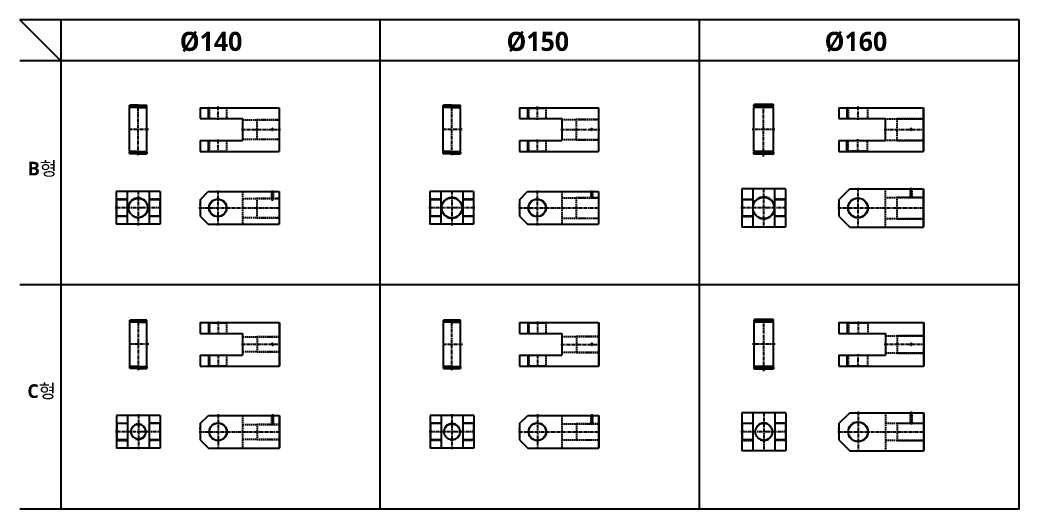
# Model space of a CAD drawing. Extents: x -819 to 7239, y 74 to 4743.
# Drawn here: x 3582 to 7239, y 745 to 2537 of the extents above; entities that cross this region are included whole.
import ezdxf

# ---------------------------------------------------------------- set-up
doc = ezdxf.new("R2010")
doc.units = 0
doc.header["$LTSCALE"] = 10
doc.header["$MEASUREMENT"] = 0
doc.linetypes.add('CENTER', pattern=[2, 1.25, -0.25, 0.25, -0.25])
doc.linetypes.add('HIDDENX2', pattern=[0.75, 0.5, -0.25])
doc.layers.get('0').update_dxf_attribs({"linetype": 'CONTINUOUS'})
doc.layers.get('DEFPOINTS').update_dxf_attribs({"linetype": 'CONTINUOUS'})
for name, color, linetype in [('HID', 2, 'HIDDENX2'), ('ML', 7, 'CONTINUOUS'), ('외형선', 3, 'CONTINUOUS'), ('테두리', 7, 'CONTINUOUS')]:
    doc.layers.add(name, color=color, linetype=linetype)
doc.styles.add('문자', font='romans.shx')

msp = doc.modelspace()

# ---------------------------------------------------------------- linework, layer by layer
for p, q in [((7239.4, 2537.1), (3582.4, 2537.1)), ((3732.4, 2387.1), (3582.4, 2537.1)), ((3732.4, 2537.1), (3732.4, 745.1)), ((4901.4, 745.1), (4901.4, 2537.1)), ((6070.4, 745.1), (6070.4, 2537.1)), ((7239.4, 745.1), (7239.4, 2537.1)), ((7239.4, 2387.1), (3582.4, 2387.1)), ((7239.4, 1566.1), (3582.4, 1566.1)), ((7239.4, 745.1), (3582.4, 745.1))]:
    msp.add_line(p, q)
at = {"layer": 'DEFPOINTS', "color": 0, "linetype": 'ByBlock'}
for p in [(4241.7, 1854.7), (5410.7, 1854.7), (6579.7, 1854.7), (4241.7, 1818.4), (5410.7, 1818.4), (6579.7, 1818.4), (6579.7, 1818.4), (4242.4, 1428.6), (4532.4, 1428.6), (4242.4, 1388.6), (4242.4, 1388.6), (4450.4, 1376.7), (4242.4, 1308.6), (4242.4, 1268.6), (4242.4, 1034.5), (5411.4, 1034.5), (6580.4, 1034.5), (4242.4, 998.1), (5411.4, 998.1), (6580.4, 998.1), (6580.4, 998.1)]:
    msp.add_point(p, dxfattribs=at)
at = {"layer": 'HID'}
for p, q in [((4275.2, 2214.7), (4274.2, 2215.7)), ((4275.2, 2214.7), (4275.2, 2175.7)), ((4275.2, 2214.7), (4338.2, 2214.7)), ((4338.2, 2214.7), (4339.2, 2215.7)), ((4338.2, 2214.7), (4338.2, 2175.7)), ((5444.2, 2214.4), (5443.2, 2215.4)), ((5444.2, 2214.4), (5444.2, 2175.4)), ((5444.2, 2214.4), (5507.2, 2214.4)), ((5507.2, 2214.4), (5508.2, 2215.4)), ((5507.2, 2214.4), (5507.2, 2175.4)), ((6614.2, 2214.7), (6613.2, 2215.7)), ((6614.2, 2214.7), (6614.2, 2175.7)), ((6614.2, 2214.7), (6685.2, 2214.7)), ((6685.2, 2214.7), (6686.2, 2215.7)), ((6685.2, 2214.7), (6685.2, 2175.7)), ((4396.7, 2170.8), (4531.7, 2170.8)), ((4449.7, 2171.8), (4449.7, 2099.8)), ((4449.7, 2171.8), (4531.7, 2171.8)), ((5565.7, 2172.6), (5700.7, 2172.6)), ((5618.7, 2173.6), (5618.7, 2097.6)), ((5618.7, 2173.6), (5700.7, 2173.6)), ((6749.7, 2174.4), (6889.7, 2174.4)), ((6792.7, 2175.7), (6792.7, 2095.7)), ((6792.7, 2175.7), (6889.7, 2175.7)), ((4275.2, 2095.7), (4275.2, 2056.7)), ((4338.2, 2095.7), (4338.2, 2056.7)), ((4396.7, 2100.8), (4531.7, 2100.8)), ((4449.7, 2099.8), (4531.7, 2099.8)), ((5444.2, 2095.4), (5444.2, 2056.4)), ((5507.2, 2095.4), (5507.2, 2056.4)), ((5565.7, 2098.6), (5700.7, 2098.6)), ((5618.7, 2097.6), (5700.7, 2097.6)), ((6614.2, 2057), (6614.2, 2096.3)), ((6685.2, 2057), (6685.2, 2096.3)), ((6749.7, 2096.9), (6889.7, 2096.9)), ((6792.7, 2095.7), (6889.7, 2095.7)), ((4275.2, 2056.7), (4274.2, 2055.7)), ((4275.2, 2056.7), (4338.2, 2056.7)), ((4338.2, 2056.7), (4339.2, 2055.7)), ((5444.2, 2056.4), (5443.2, 2055.4)), ((5444.2, 2056.4), (5507.2, 2056.4)), ((5507.2, 2056.4), (5508.2, 2055.4)), ((6614.2, 2057), (6613.2, 2056)), ((6614.2, 2057), (6685.2, 2057)), ((6685.2, 2057), (6686.2, 2056)), ((4396.7, 1908.4), (4396.7, 1788.4)), ((4502.7, 1908.4), (4502.7, 1883.4)), ((4503.4, 1908.4), (4503.4, 1883.4)), ((4508.1, 1908.4), (4508.1, 1883.4)), ((4508.7, 1908.4), (4508.7, 1883.4)), ((5565.7, 1908.4), (5565.7, 1788.4)), ((5671.7, 1908.4), (5671.7, 1885.4)), ((5672.4, 1908.4), (5672.4, 1885.4)), ((5677.1, 1908.4), (5677.1, 1885.4)), ((5677.7, 1908.4), (5677.7, 1885.4)), ((6749.7, 1918.4), (6749.7, 1778.4)), ((6840.7, 1918.4), (6840.7, 1887)), ((6841.4, 1918.4), (6841.4, 1887)), ((6846.1, 1918.4), (6846.1, 1887)), ((6846.7, 1918.4), (6846.7, 1887)), ((3936, 1879.9), (3935, 1880.9)), ((3936, 1879.9), (3936, 1816.9)), ((3975, 1879.9), (3936, 1879.9)), ((4094, 1879.9), (4055, 1879.9)), ((4094, 1879.9), (4095, 1880.9)), ((4094, 1879.9), (4094, 1816.9)), ((4396.7, 1883.4), (4531.7, 1883.4)), ((4449.7, 1884.4), (4449.7, 1812.4)), ((4449.7, 1884.4), (4531.7, 1884.4)), ((5084.1, 1879.9), (5083.1, 1880.9)), ((5123.1, 1879.9), (5083.1, 1879.9)), ((5084.1, 1879.9), (5084.1, 1816.9)), ((5243.1, 1879.9), (5203.1, 1879.9)), ((5242.1, 1879.9), (5243.1, 1880.9)), ((5242.1, 1879.9), (5242.1, 1816.9)), ((5565.7, 1885.4), (5700.7, 1885.4)), ((5618.7, 1886.4), (5618.7, 1810.4)), ((5618.7, 1886.4), (5700.7, 1886.4)), ((6225.6, 1880.4), (6224.6, 1881.4)), ((6225.6, 1880.4), (6264.6, 1880.4)), ((6225.6, 1880.4), (6225.6, 1816.4)), ((6383.6, 1880.4), (6344.6, 1880.4)), ((6383.6, 1880.4), (6384.6, 1881.4)), ((6383.6, 1880.4), (6383.6, 1816.4)), ((6749.7, 1887), (6889.7, 1887)), ((6792.7, 1888), (6792.7, 1808.5)), ((6792.7, 1888), (6889.7, 1888)), ((3936, 1816.9), (3935, 1815.9)), ((3975, 1816.9), (3936, 1816.9)), ((4094, 1816.9), (4055, 1816.9)), ((4094, 1816.9), (4095, 1815.9)), ((4396.7, 1813.4), (4531.7, 1813.4)), ((4449.7, 1812.4), (4531.7, 1812.4)), ((5084.1, 1816.9), (5083.1, 1815.9)), ((5123.1, 1816.9), (5083.1, 1816.9)), ((5243.1, 1816.9), (5203.1, 1816.9)), ((5242.1, 1816.9), (5243.1, 1815.9)), ((5565.7, 1811.4), (5700.7, 1811.4)), ((5618.7, 1810.4), (5700.7, 1810.4)), ((6224.6, 1816.4), (6264.6, 1816.4)), ((6225.6, 1816.4), (6224.6, 1815.4)), ((6384.6, 1816.4), (6344.6, 1816.4)), ((6383.6, 1816.4), (6384.6, 1815.4)), ((6749.7, 1809.5), (6889.7, 1809.5)), ((6792.7, 1808.5), (6889.7, 1808.5)), ((4275.9, 1427.6), (4274.9, 1428.6)), ((4275.9, 1427.6), (4275.9, 1388.6)), ((4275.9, 1427.6), (4338.9, 1427.6)), ((4338.9, 1427.6), (4339.9, 1428.6)), ((4338.9, 1427.6), (4338.9, 1388.6)), ((5444.9, 1427.3), (5443.9, 1428.3)), ((5444.9, 1427.3), (5444.9, 1388.3)), ((5444.9, 1427.3), (5507.9, 1427.3)), ((5507.9, 1427.3), (5508.9, 1428.3)), ((5507.9, 1427.3), (5507.9, 1388.3)), ((6614.9, 1427.6), (6613.9, 1428.6)), ((6614.9, 1427.6), (6614.9, 1388.6)), ((6614.9, 1427.6), (6685.9, 1427.6)), ((6685.9, 1427.6), (6686.9, 1428.6)), ((6685.9, 1427.6), (6685.9, 1388.6)), ((4397.4, 1375.7), (4532.4, 1375.7)), ((4450.4, 1376.7), (4532.4, 1376.7)), ((4450.4, 1376.7), (4450.4, 1320.7)), ((5566.4, 1377.5), (5701.4, 1377.5)), ((5619.4, 1378.5), (5619.4, 1318.5)), ((5619.4, 1378.5), (5701.4, 1378.5)), ((6750.4, 1379.7), (6890.4, 1379.7)), ((6793.4, 1380.7), (6793.4, 1316.7)), ((6793.4, 1380.7), (6890.4, 1380.7)), ((4397.4, 1321.7), (4532.4, 1321.7)), ((4450.4, 1320.7), (4532.4, 1320.7)), ((5566.4, 1319.5), (5701.4, 1319.5)), ((5619.4, 1318.5), (5701.4, 1318.5)), ((6750.4, 1317.7), (6890.4, 1317.7)), ((6793.4, 1316.7), (6890.4, 1316.7)), ((4275.9, 1308.6), (4275.9, 1269.6)), ((4338.9, 1308.6), (4338.9, 1269.6)), ((5444.9, 1308.3), (5444.9, 1269.3)), ((5507.9, 1308.3), (5507.9, 1269.3)), ((6614.9, 1269.9), (6614.9, 1308.9)), ((6685.9, 1269.9), (6685.9, 1308.9)), ((4275.9, 1269.6), (4274.9, 1268.6)), ((4275.9, 1269.6), (4338.9, 1269.6)), ((4338.9, 1269.6), (4339.9, 1268.6)), ((5444.9, 1269.3), (5443.9, 1268.3)), ((5444.9, 1269.3), (5507.9, 1269.3)), ((5507.9, 1269.3), (5508.9, 1268.3)), ((6614.9, 1269.9), (6613.9, 1268.9)), ((6614.9, 1269.9), (6685.9, 1269.9)), ((6685.9, 1269.9), (6686.9, 1268.9)), ((6750.4, 1098.1), (6750.4, 958.1)), ((6841.5, 1098.1), (6841.5, 1059.1)), ((6842.1, 1098.1), (6842.1, 1059.1)), ((6846.9, 1098.1), (6846.9, 1059.1)), ((6847.5, 1098.1), (6847.5, 1059.1)), ((3936.8, 1059.6), (3935.8, 1060.6)), ((4094.8, 1059.6), (4095.8, 1060.6)), ((4397.4, 1088.1), (4397.4, 968.1)), ((4503.5, 1088.1), (4503.5, 1055.1)), ((4504.1, 1088.1), (4504.1, 1055.1)), ((4508.9, 1088.1), (4508.9, 1055.1)), ((4509.5, 1088.1), (4509.5, 1055.1)), ((5084.8, 1059.6), (5083.8, 1060.6)), ((5242.8, 1059.6), (5243.8, 1060.6)), ((5566.4, 1088.1), (5566.4, 968.1)), ((5672.5, 1088.1), (5672.5, 1057.1)), ((5673.1, 1088.1), (5673.1, 1057.1)), ((5677.9, 1088.1), (5677.9, 1057.1)), ((5678.5, 1088.1), (5678.5, 1057.1)), ((6226.3, 1060.1), (6225.3, 1061.1)), ((6384.3, 1060.1), (6385.3, 1061.1)), ((3936.8, 1059.6), (3975.8, 1059.6)), ((3936.8, 1059.6), (3936.8, 996.6)), ((4094.8, 1059.6), (4055.8, 1059.6)), ((4094.8, 1059.6), (4094.8, 996.6)), ((4397.4, 1055.1), (4532.4, 1055.1)), ((4450.4, 1056.1), (4450.4, 1000.1)), ((4450.4, 1056.1), (4532.4, 1056.1)), ((5123.8, 1059.6), (5083.8, 1059.6)), ((5084.8, 1059.6), (5084.8, 996.6)), ((5243.8, 1059.6), (5203.8, 1059.6)), ((5242.8, 1059.6), (5242.8, 996.6)), ((5566.4, 1057.1), (5701.4, 1057.1)), ((5619.4, 1058.1), (5619.4, 998.1)), ((5619.4, 1058.1), (5701.4, 1058.1)), ((6226.3, 1060.1), (6265.3, 1060.1)), ((6226.3, 1060.1), (6226.3, 996.1)), ((6384.3, 1060.1), (6345.3, 1060.1)), ((6384.3, 1060.1), (6384.3, 996.1)), ((6750.4, 1059.1), (6890.4, 1059.1)), ((6793.4, 1060.1), (6793.4, 996.1)), ((6793.4, 1060.1), (6890.4, 1060.1)), ((3936.8, 996.6), (3935.8, 995.6)), ((3936.8, 996.6), (3975.8, 996.6)), ((4094.8, 996.6), (4055.8, 996.6)), ((4094.8, 996.6), (4095.8, 995.6)), ((4397.4, 1001.1), (4532.4, 1001.1)), ((4450.4, 1000.1), (4532.4, 1000.1)), ((5084.8, 996.6), (5083.8, 995.6)), ((5123.8, 996.6), (5083.8, 996.6)), ((5243.8, 996.6), (5203.8, 996.6)), ((5242.8, 996.6), (5243.8, 995.6)), ((5566.4, 999.1), (5701.4, 999.1)), ((5619.4, 998.1), (5701.4, 998.1)), ((6225.3, 996.1), (6265.3, 996.1)), ((6226.3, 996.1), (6225.3, 995.1)), ((6385.3, 996.1), (6345.3, 996.1)), ((6384.3, 996.1), (6385.3, 995.1)), ((6750.4, 997.1), (6890.4, 997.1)), ((6793.4, 996.1), (6890.4, 996.1))]:
    msp.add_line(p, q, dxfattribs=at)
at = {"layer": 'ML', "color": 1, "linetype": 'CENTER'}
for p, q in [((6304.6, 2037.3), (6304.6, 2231.4)), ((4015, 2041.5), (4015, 2227.1)), ((4306.7, 2219.7), (4306.7, 2171.4)), ((5163.1, 2041.3), (5163.1, 2226.8)), ((5475.7, 2219.4), (5475.7, 2171.2)), ((6649.7, 2219.7), (6649.7, 2171.4)), ((4053, 2135.8), (3978, 2135.8)), ((4392.7, 2135.8), (4535.7, 2135.8)), ((4505.7, 2139.5), (4505.7, 2131.7)), ((5201.1, 2135.6), (5126.1, 2135.6)), ((5561.7, 2135.6), (5704.7, 2135.6)), ((5674.7, 2139.3), (5674.7, 2131.5)), ((6345.8, 2135.8), (6262.8, 2135.8)), ((6745.7, 2135.8), (6893.7, 2135.8)), ((6843.7, 2139.5), (6843.7, 2131.7)), ((4306.7, 2098.9), (4306.7, 2051.7)), ((5475.7, 2098.6), (5475.7, 2051.4)), ((6649.7, 2052), (6649.7, 2100.3)), ((4015, 1912.4), (4015, 1784.4)), ((4306.7, 1912.4), (4306.7, 1784.4)), ((4505.7, 1912.4), (4505.7, 1871.4)), ((5163.1, 1912.4), (5163.1, 1784.4)), ((5475.7, 1912.4), (5475.7, 1784.4)), ((5674.7, 1912.4), (5674.7, 1881.4)), ((6304.6, 1918.4), (6304.6, 1778.4)), ((6649.7, 1922.4), (6649.7, 1774.4)), ((6843.7, 1922.4), (6843.7, 1883)), ((4027.5, 1848.4), (3931, 1848.4)), ((4099, 1848.4), (4027.5, 1848.4)), ((4237.7, 1848.4), (4535.7, 1848.4)), ((5175.6, 1848.4), (5079.1, 1848.4)), ((5247.1, 1848.4), (5175.6, 1848.4)), ((5406.7, 1848.4), (5704.7, 1848.4)), ((6317.1, 1848.4), (6220.6, 1848.4)), ((6388.6, 1848.4), (6317.1, 1848.4)), ((6575.7, 1848.4), (6893.7, 1848.4)), ((4015.8, 1254.4), (4015.8, 1439.9)), ((4307.4, 1432.6), (4307.4, 1384.6)), ((5163.8, 1254.2), (5163.8, 1439.7)), ((5476.4, 1432.3), (5476.4, 1384.3)), ((6305.3, 1250.2), (6305.3, 1444.3)), ((6650.4, 1432.6), (6650.4, 1384.6)), ((4053.8, 1348.7), (3978.8, 1348.7)), ((4393.4, 1348.7), (4536.4, 1348.7)), ((4506.5, 1352.4), (4506.5, 1344.6)), ((5201.8, 1348.5), (5126.8, 1348.5)), ((5562.4, 1348.5), (5705.4, 1348.5)), ((5675.5, 1352.2), (5675.5, 1344.4)), ((6346.6, 1348.7), (6263.5, 1348.7)), ((6746.4, 1348.7), (6894.4, 1348.7)), ((6844.5, 1352.4), (6844.5, 1344.6)), ((4307.4, 1311.5), (4307.4, 1264.6)), ((5476.4, 1311.2), (5476.4, 1264.3)), ((6650.4, 1264.9), (6650.4, 1313.1)), ((6305.3, 1098.1), (6305.3, 958.1)), ((6650.4, 1102.1), (6650.4, 954.1)), ((6844.5, 1102.1), (6844.5, 1055.1)), ((4015.8, 1092.1), (4015.8, 964.1)), ((4307.4, 1092.1), (4307.4, 964.1)), ((4506.5, 1092.1), (4506.5, 1051.1)), ((5163.8, 1092.1), (5163.8, 964.1)), ((5476.4, 1092.1), (5476.4, 964.1)), ((5675.5, 1092.1), (5675.5, 1053.1)), ((4028.3, 1028.1), (3931.8, 1028.1)), ((4099.8, 1028.1), (4028.3, 1028.1)), ((4238.4, 1028.1), (4536.4, 1028.1)), ((5176.3, 1028.1), (5079.8, 1028.1)), ((5247.8, 1028.1), (5176.3, 1028.1)), ((5407.4, 1028.1), (5705.4, 1028.1)), ((6317.8, 1028.1), (6221.3, 1028.1)), ((6389.3, 1028.1), (6317.8, 1028.1)), ((6576.4, 1028.1), (6894.4, 1028.1))]:
    msp.add_line(p, q, dxfattribs=at)
at = {"layer": 'ML'}
for p, q in [((4241.7, 2215.7), (4241.7, 2175.7)), ((4241.7, 2215.7), (4530.7, 2215.7)), ((4271.7, 2215.7), (4271.7, 2175.7)), ((4530.7, 2215.7), (4531.7, 2214.7)), ((4530.7, 2215.7), (4530.7, 2055.7)), ((4531.7, 2214.7), (4531.7, 2056.7)), ((5410.7, 2215.4), (5410.7, 2175.4)), ((5410.7, 2215.4), (5699.7, 2215.4)), ((5440.7, 2215.4), (5440.7, 2175.4)), ((5699.7, 2215.4), (5700.7, 2214.4)), ((5699.7, 2215.4), (5699.7, 2055.4)), ((5700.7, 2214.4), (5700.7, 2056.4)), ((6579.7, 2215.7), (6579.7, 2175.7)), ((6579.7, 2215.7), (6888.7, 2215.7)), ((6609.7, 2215.7), (6609.7, 2175.7)), ((6888.7, 2215.7), (6889.7, 2214.7)), ((6888.7, 2215.7), (6888.7, 2055.7)), ((6889.7, 2214.7), (6889.7, 2056.7)), ((4241.7, 2175.7), (4396.7, 2175.7)), ((4396.7, 2175.7), (4396.7, 2095.7)), ((5410.7, 2175.4), (5565.7, 2175.4)), ((5565.7, 2175.4), (5565.7, 2095.4)), ((6579.7, 2175.7), (6749.7, 2175.7)), ((6749.7, 2175.7), (6749.7, 2095.7)), ((4241.7, 2095.7), (4241.7, 2055.7)), ((4241.7, 2095.7), (4396.7, 2095.7)), ((4271.7, 2095.7), (4271.7, 2055.7)), ((5410.7, 2095.4), (5410.7, 2055.4)), ((5410.7, 2095.4), (5565.7, 2095.4)), ((5440.7, 2095.4), (5440.7, 2055.4)), ((6579.7, 2095.7), (6579.7, 2055.7)), ((6579.7, 2095.7), (6749.7, 2095.7)), ((6609.7, 2056), (6609.7, 2096.3)), ((4241.7, 2055.7), (4530.7, 2055.7)), ((4530.7, 2055.7), (4531.7, 2056.7)), ((5410.7, 2055.4), (5699.7, 2055.4)), ((5699.7, 2055.4), (5700.7, 2056.4)), ((6579.7, 2055.7), (6888.7, 2055.7)), ((6888.7, 2055.7), (6889.7, 2056.7)), ((4095, 1908.4), (3935, 1908.4)), ((3935, 1908.4), (3935, 1788.4)), ((3975, 1908.4), (3975, 1788.4)), ((4055, 1908.4), (4055, 1788.4)), ((4095, 1908.4), (4095, 1788.4)), ((4241.7, 1878.4), (4271.7, 1908.4)), ((4271.7, 1908.4), (4530.7, 1908.4)), ((4530.7, 1908.4), (4531.7, 1907.4)), ((4530.7, 1908.4), (4530.7, 1788.4)), ((4531.7, 1907.4), (4531.7, 1789.4)), ((5243.1, 1908.4), (5083.1, 1908.4)), ((5083.1, 1908.4), (5083.1, 1788.4)), ((5123.1, 1908.4), (5123.1, 1788.4)), ((5203.1, 1908.4), (5203.1, 1788.4)), ((5243.1, 1908.4), (5243.1, 1788.4)), ((5410.7, 1878.4), (5440.7, 1908.4)), ((5440.7, 1908.4), (5699.7, 1908.4)), ((5699.7, 1908.4), (5700.7, 1907.4)), ((5699.7, 1908.4), (5699.7, 1788.4)), ((5700.7, 1907.4), (5700.7, 1789.4)), ((6224.6, 1918.4), (6224.6, 1778.4)), ((6384.6, 1918.4), (6224.6, 1918.4)), ((6264.6, 1918.4), (6264.6, 1778.4)), ((6344.6, 1918.4), (6344.6, 1778.4)), ((6384.6, 1918.4), (6384.6, 1778.4)), ((6579.7, 1878.4), (6619.7, 1918.4)), ((6619.7, 1918.4), (6888.7, 1918.4)), ((6888.7, 1918.4), (6889.7, 1917.4)), ((6888.7, 1918.4), (6888.7, 1778.4)), ((6889.7, 1917.4), (6889.7, 1779.4)), ((3975, 1878.4), (3935, 1878.4)), ((4095, 1878.4), (4055, 1878.4)), ((4241.7, 1878.4), (4241.7, 1818.4)), ((4241.7, 1868.4), (4241.7, 1828.4)), ((5123.1, 1878.4), (5083.1, 1878.4)), ((5243.1, 1878.4), (5203.1, 1878.4)), ((5410.7, 1878.4), (5410.7, 1818.4)), ((5410.7, 1868.4), (5410.7, 1828.4)), ((6264.6, 1878.4), (6224.6, 1878.4)), ((6384.6, 1878.4), (6344.6, 1878.4)), ((6579.7, 1878.4), (6579.7, 1818.4)), ((6579.7, 1868.4), (6579.7, 1828.4)), ((4241.7, 1858.4), (4241.7, 1863.4)), ((5410.7, 1858.4), (5410.7, 1863.4)), ((6579.7, 1858.4), (6579.7, 1863.4)), ((3975, 1818.4), (3935, 1818.4)), ((4095, 1818.4), (4055, 1818.4)), ((4241.7, 1818.4), (4271.7, 1788.4)), ((5123.1, 1818.4), (5083.1, 1818.4)), ((5243.1, 1818.4), (5203.1, 1818.4)), ((5410.7, 1818.4), (5440.7, 1788.4)), ((6264.6, 1818.4), (6224.6, 1818.4)), ((6384.6, 1818.4), (6344.6, 1818.4)), ((6579.7, 1818.4), (6619.7, 1778.4)), ((4095, 1788.4), (3935, 1788.4)), ((4271.7, 1788.4), (4530.7, 1788.4)), ((4530.7, 1788.4), (4531.7, 1789.4)), ((5243.1, 1788.4), (5083.1, 1788.4)), ((5440.7, 1788.4), (5699.7, 1788.4)), ((5699.7, 1788.4), (5700.7, 1789.4)), ((6384.6, 1778.4), (6224.6, 1778.4)), ((6619.7, 1778.4), (6888.7, 1778.4)), ((6888.7, 1778.4), (6889.7, 1779.4)), ((4242.4, 1428.6), (4242.4, 1388.6)), ((4242.4, 1428.6), (4531.4, 1428.6)), ((4272.4, 1428.6), (4272.4, 1388.6)), ((4531.4, 1428.6), (4532.4, 1427.6)), ((4531.4, 1428.6), (4531.4, 1268.6)), ((4532.4, 1427.6), (4532.4, 1269.6)), ((5411.4, 1428.3), (5411.4, 1388.3)), ((5411.4, 1428.3), (5700.4, 1428.3)), ((5441.4, 1428.3), (5441.4, 1388.3)), ((5700.4, 1428.3), (5701.4, 1427.3)), ((5700.4, 1428.3), (5700.4, 1268.3)), ((5701.4, 1427.3), (5701.4, 1269.3)), ((6580.4, 1428.6), (6580.4, 1388.6)), ((6580.4, 1428.6), (6889.4, 1428.6)), ((6610.4, 1428.6), (6610.4, 1388.6)), ((6889.4, 1428.6), (6890.4, 1427.6)), ((6889.4, 1428.6), (6889.4, 1268.6)), ((6890.4, 1427.6), (6890.4, 1269.6)), ((4242.4, 1388.6), (4397.4, 1388.6)), ((4397.4, 1388.6), (4397.4, 1308.6)), ((5411.4, 1388.3), (5566.4, 1388.3)), ((5566.4, 1388.3), (5566.4, 1308.3)), ((6580.4, 1388.6), (6750.4, 1388.6)), ((6750.4, 1388.6), (6750.4, 1308.6)), ((4242.4, 1308.6), (4242.4, 1268.6)), ((4242.4, 1308.6), (4397.4, 1308.6)), ((4272.4, 1308.6), (4272.4, 1268.6)), ((5411.4, 1308.3), (5411.4, 1268.3)), ((5411.4, 1308.3), (5566.4, 1308.3)), ((5441.4, 1308.3), (5441.4, 1268.3)), ((6580.4, 1308.6), (6580.4, 1268.6)), ((6580.4, 1308.6), (6750.4, 1308.6)), ((6610.4, 1268.9), (6610.4, 1308.9)), ((4242.4, 1268.6), (4531.4, 1268.6)), ((4531.4, 1268.6), (4532.4, 1269.6)), ((5411.4, 1268.3), (5700.4, 1268.3)), ((5700.4, 1268.3), (5701.4, 1269.3)), ((6580.4, 1268.6), (6889.4, 1268.6)), ((6889.4, 1268.6), (6890.4, 1269.6)), ((6225.3, 1098.1), (6225.3, 958.1)), ((6385.3, 1098.1), (6225.3, 1098.1)), ((6265.3, 1098.1), (6265.3, 958.1)), ((6345.3, 1098.1), (6345.3, 958.1)), ((6385.3, 1098.1), (6385.3, 958.1)), ((6580.4, 1058.1), (6620.4, 1098.1)), ((6620.4, 1098.1), (6889.4, 1098.1)), ((6889.4, 1098.1), (6890.4, 1097.1)), ((6889.4, 1098.1), (6889.4, 958.1)), ((6890.4, 1097.1), (6890.4, 959.1)), ((4095.8, 1088.1), (3935.8, 1088.1)), ((3935.8, 1088.1), (3935.8, 968.1)), ((3975.8, 1088.1), (3975.8, 968.1)), ((4055.8, 1088.1), (4055.8, 968.1)), ((4095.8, 1088.1), (4095.8, 968.1)), ((4242.4, 1058.1), (4272.4, 1088.1)), ((4272.4, 1088.1), (4531.4, 1088.1)), ((4531.4, 1088.1), (4532.4, 1087.1)), ((4531.4, 1088.1), (4531.4, 968.1)), ((4532.4, 1087.1), (4532.4, 969.1)), ((5243.8, 1088.1), (5083.8, 1088.1)), ((5083.8, 1088.1), (5083.8, 968.1)), ((5123.8, 1088.1), (5123.8, 968.1)), ((5203.8, 1088.1), (5203.8, 968.1)), ((5243.8, 1088.1), (5243.8, 968.1)), ((5411.4, 1058.1), (5441.4, 1088.1)), ((5441.4, 1088.1), (5700.4, 1088.1)), ((5700.4, 1088.1), (5701.4, 1087.1)), ((5700.4, 1088.1), (5700.4, 968.1)), ((5701.4, 1087.1), (5701.4, 969.1)), ((3975.8, 1058.1), (3935.8, 1058.1)), ((4095.8, 1058.1), (4055.8, 1058.1)), ((4242.4, 1058.1), (4242.4, 998.1)), ((4242.4, 1048.1), (4242.4, 1008.1)), ((4242.4, 1038.1), (4242.4, 1043.1)), ((5123.8, 1058.1), (5083.8, 1058.1)), ((5243.8, 1058.1), (5203.8, 1058.1)), ((5411.4, 1058.1), (5411.4, 998.1)), ((5411.4, 1048.1), (5411.4, 1008.1)), ((5411.4, 1038.1), (5411.4, 1043.1)), ((6265.3, 1058.1), (6225.3, 1058.1)), ((6385.3, 1058.1), (6345.3, 1058.1)), ((6580.4, 1058.1), (6580.4, 998.1)), ((6580.4, 1048.1), (6580.4, 1008.1)), ((6580.4, 1038.1), (6580.4, 1043.1)), ((3975.8, 998.1), (3935.8, 998.1)), ((4095.8, 998.1), (4055.8, 998.1)), ((4242.4, 998.1), (4272.4, 968.1)), ((5123.8, 998.1), (5083.8, 998.1)), ((5243.8, 998.1), (5203.8, 998.1)), ((5411.4, 998.1), (5441.4, 968.1)), ((6265.3, 998.1), (6225.3, 998.1)), ((6385.3, 998.1), (6345.3, 998.1)), ((6580.4, 998.1), (6620.4, 958.1)), ((4095.8, 968.1), (3935.8, 968.1)), ((4272.4, 968.1), (4531.4, 968.1)), ((4531.4, 968.1), (4532.4, 969.1)), ((5243.8, 968.1), (5083.8, 968.1)), ((5441.4, 968.1), (5700.4, 968.1)), ((5700.4, 968.1), (5701.4, 969.1)), ((6385.3, 958.1), (6225.3, 958.1)), ((6620.4, 958.1), (6889.4, 958.1)), ((6889.4, 958.1), (6890.4, 959.1))]:
    msp.add_line(p, q, dxfattribs=at)
for centre, radius in [((4505.7, 2135.8), 2.38), ((5674.7, 2135.6), 2.38), ((6843.7, 2135.8), 2.38), ((4015, 1848.4), 35), ((4306.7, 1848.4), 32.5), ((4306.7, 1848.4), 31.5), ((5163.1, 1848.4), 37), ((5475.7, 1848.4), 32.5), ((5475.7, 1848.4), 31.5), ((6304.6, 1848.4), 39), ((6649.7, 1848.4), 36.5), ((6649.7, 1848.4), 35.5), ((4506.5, 1348.7), 2.38), ((5675.5, 1348.5), 2.38), ((6844.5, 1348.7), 2.38), ((4307.4, 1028.1), 32.5), ((5476.4, 1028.1), 32.5), ((6650.4, 1028.1), 36.5), ((6650.4, 1028.1), 35.5), ((4015.8, 1028.1), 27), ((4307.4, 1028.1), 31.5), ((5163.8, 1028.1), 29), ((5476.4, 1028.1), 31.5), ((6305.3, 1028.1), 31)]:
    msp.add_circle(centre, radius, dxfattribs=at)
at = {"layer": 'ML', "color": 2}
for centre in [(4505.7, 2135.8), (5674.7, 2135.6), (6843.7, 2135.8), (4506.5, 1348.7), (5675.5, 1348.5), (6844.5, 1348.7)]:
    msp.add_arc(centre, 3, 254.2865, 197.9288, dxfattribs=at)
at = {"layer": '외형선'}
for p, q in [((3983.5, 2223.8), (3984.5, 2224.8)), ((3983.5, 2219), (3983.5, 2223.8)), ((3983.5, 2223.8), (4015, 2223.8)), ((4015, 2219), (3983.5, 2219)), ((4015, 2216.8), (3983.5, 2216.8)), ((3983.5, 2054.8), (3983.5, 2216.8)), ((4015, 2224.8), (3984.5, 2224.8)), ((3985, 2216.8), (3985, 2219)), ((4015, 2224.8), (4045.5, 2224.8)), ((4046.5, 2223.8), (4015, 2223.8)), ((4015, 2219), (4046.5, 2219)), ((4015, 2216.8), (4046.5, 2216.8)), ((4045, 2216.8), (4045, 2219)), ((4046.5, 2223.8), (4045.5, 2224.8)), ((4046.5, 2219), (4046.5, 2223.8)), ((4046.5, 2054.8), (4046.5, 2216.8)), ((5131.6, 2223.6), (5132.6, 2224.6)), ((5131.6, 2218.8), (5131.6, 2223.6)), ((5131.6, 2223.6), (5163.1, 2223.6)), ((5163.1, 2218.8), (5131.6, 2218.8)), ((5163.1, 2216.6), (5131.6, 2216.6)), ((5131.6, 2054.6), (5131.6, 2216.6)), ((5163.1, 2224.6), (5132.6, 2224.6)), ((5133.1, 2216.6), (5133.1, 2218.8)), ((5163.1, 2224.6), (5193.6, 2224.6)), ((5194.6, 2223.6), (5163.1, 2223.6)), ((5163.1, 2218.8), (5194.6, 2218.8)), ((5163.1, 2216.6), (5194.6, 2216.6)), ((5193.1, 2216.6), (5193.1, 2218.8)), ((5194.6, 2223.6), (5193.6, 2224.6)), ((5194.6, 2218.8), (5194.6, 2223.6)), ((5194.6, 2054.6), (5194.6, 2216.6)), ((6270.1, 2226.8), (6269.1, 2225.8)), ((6269.1, 2219.5), (6269.1, 2225.8)), ((6340.1, 2225.8), (6269.1, 2225.8)), ((6340.1, 2219.5), (6269.1, 2219.5)), ((6269.1, 2054.8), (6269.1, 2216.8)), ((6340.1, 2216.8), (6269.1, 2216.8)), ((6339.1, 2226.8), (6270.1, 2226.8)), ((6271.1, 2216.8), (6271.1, 2219.5)), ((6338.1, 2216.8), (6338.1, 2219.5)), ((6339.1, 2226.8), (6340.1, 2225.8)), ((6340.1, 2219.5), (6340.1, 2225.8)), ((6340.1, 2054.8), (6340.1, 2216.8)), ((4015, 2054.8), (3983.5, 2054.8)), ((3983.5, 2047.8), (3983.5, 2052.6)), ((4015, 2052.6), (3983.5, 2052.6)), ((3983.5, 2052.6), (3983.5, 2047.8)), ((3985, 2054.8), (3985, 2052.6)), ((4015, 2054.8), (4046.5, 2054.8)), ((4015, 2052.6), (4046.5, 2052.6)), ((4045, 2054.8), (4045, 2052.6)), ((4046.5, 2047.8), (4046.5, 2052.6)), ((4046.5, 2052.6), (4046.5, 2047.8)), ((5163.1, 2054.6), (5131.6, 2054.6)), ((5131.6, 2047.6), (5131.6, 2052.4)), ((5163.1, 2052.4), (5131.6, 2052.4)), ((5131.6, 2052.4), (5131.6, 2047.6)), ((5133.1, 2054.6), (5133.1, 2052.4)), ((5163.1, 2054.6), (5194.6, 2054.6)), ((5163.1, 2052.4), (5194.6, 2052.4)), ((5193.1, 2054.6), (5193.1, 2052.4)), ((5194.6, 2047.6), (5194.6, 2052.4)), ((5194.6, 2052.4), (5194.6, 2047.6)), ((6340.1, 2054.8), (6269.1, 2054.8)), ((6269.1, 2045.8), (6269.1, 2052.1)), ((6269.1, 2052.1), (6269.1, 2045.8)), ((6340.1, 2052.1), (6269.1, 2052.1)), ((6271.1, 2054.8), (6271.1, 2052.1)), ((6338.1, 2054.8), (6338.1, 2052.1)), ((6340.1, 2045.8), (6340.1, 2052.1)), ((6340.1, 2052.1), (6340.1, 2045.8)), ((3983.5, 2047.8), (3984.5, 2046.8)), ((3983.5, 2047.8), (4015, 2047.8)), ((4015, 2046.8), (3984.5, 2046.8)), ((4046.5, 2047.8), (4015, 2047.8)), ((4015, 2046.8), (4045.5, 2046.8)), ((4046.5, 2047.8), (4045.5, 2046.8)), ((5131.6, 2047.6), (5132.6, 2046.6)), ((5131.6, 2047.6), (5163.1, 2047.6)), ((5163.1, 2046.6), (5132.6, 2046.6)), ((5194.6, 2047.6), (5163.1, 2047.6)), ((5163.1, 2046.6), (5193.6, 2046.6)), ((5194.6, 2047.6), (5193.6, 2046.6)), ((6270.1, 2044.8), (6269.1, 2045.8)), ((6340.1, 2045.8), (6269.1, 2045.8)), ((6339.1, 2044.8), (6270.1, 2044.8)), ((6339.1, 2044.8), (6340.1, 2045.8)), ((3984.3, 1436.7), (3985.3, 1437.7)), ((3984.3, 1431.9), (3984.3, 1436.7)), ((3984.3, 1436.7), (4015.8, 1436.7)), ((4015.8, 1431.9), (3984.3, 1431.9)), ((4015.8, 1429.7), (3984.3, 1429.7)), ((3984.3, 1267.7), (3984.3, 1429.7)), ((4015.8, 1437.7), (3985.3, 1437.7)), ((3985.8, 1429.7), (3985.8, 1431.9)), ((4015.8, 1437.7), (4046.3, 1437.7)), ((4047.3, 1436.7), (4015.8, 1436.7)), ((4015.8, 1431.9), (4047.3, 1431.9)), ((4015.8, 1429.7), (4047.3, 1429.7)), ((4045.8, 1429.7), (4045.8, 1431.9)), ((4047.3, 1436.7), (4046.3, 1437.7)), ((4047.3, 1431.9), (4047.3, 1436.7)), ((4047.3, 1267.7), (4047.3, 1429.7)), ((5132.3, 1436.5), (5133.3, 1437.5)), ((5132.3, 1431.7), (5132.3, 1436.5)), ((5132.3, 1436.5), (5163.8, 1436.5)), ((5163.8, 1431.7), (5132.3, 1431.7)), ((5163.8, 1429.5), (5132.3, 1429.5)), ((5132.3, 1267.5), (5132.3, 1429.5)), ((5163.8, 1437.5), (5133.3, 1437.5)), ((5133.8, 1429.5), (5133.8, 1431.7)), ((5163.8, 1437.5), (5194.3, 1437.5)), ((5195.3, 1436.5), (5163.8, 1436.5)), ((5163.8, 1431.7), (5195.3, 1431.7)), ((5163.8, 1429.5), (5195.3, 1429.5)), ((5193.8, 1429.5), (5193.8, 1431.7)), ((5195.3, 1436.5), (5194.3, 1437.5)), ((5195.3, 1431.7), (5195.3, 1436.5)), ((5195.3, 1267.5), (5195.3, 1429.5)), ((6270.8, 1439.7), (6269.8, 1438.7)), ((6269.8, 1432.4), (6269.8, 1438.7)), ((6340.8, 1438.7), (6269.8, 1438.7)), ((6340.8, 1432.4), (6269.8, 1432.4)), ((6269.8, 1267.7), (6269.8, 1429.7)), ((6340.8, 1429.7), (6269.8, 1429.7)), ((6339.8, 1439.7), (6270.8, 1439.7)), ((6271.8, 1429.7), (6271.8, 1432.4)), ((6338.8, 1429.7), (6338.8, 1432.4)), ((6339.8, 1439.7), (6340.8, 1438.7)), ((6340.8, 1432.4), (6340.8, 1438.7)), ((6340.8, 1267.7), (6340.8, 1429.7)), ((4015.8, 1267.7), (3984.3, 1267.7)), ((3984.3, 1260.7), (3984.3, 1265.5)), ((4015.8, 1265.5), (3984.3, 1265.5)), ((3984.3, 1265.5), (3984.3, 1260.7)), ((3984.3, 1260.7), (3985.3, 1259.7)), ((3984.3, 1260.7), (4015.8, 1260.7)), ((4015.8, 1259.7), (3985.3, 1259.7)), ((3985.8, 1267.7), (3985.8, 1265.5)), ((4015.8, 1267.7), (4047.3, 1267.7)), ((4015.8, 1265.5), (4047.3, 1265.5)), ((4047.3, 1260.7), (4015.8, 1260.7)), ((4015.8, 1259.7), (4046.3, 1259.7)), ((4045.8, 1267.7), (4045.8, 1265.5)), ((4047.3, 1260.7), (4046.3, 1259.7)), ((4047.3, 1260.7), (4047.3, 1265.5)), ((4047.3, 1265.5), (4047.3, 1260.7)), ((5163.8, 1267.5), (5132.3, 1267.5)), ((5132.3, 1260.5), (5132.3, 1265.3)), ((5163.8, 1265.3), (5132.3, 1265.3)), ((5132.3, 1265.3), (5132.3, 1260.5)), ((5132.3, 1260.5), (5133.3, 1259.5)), ((5132.3, 1260.5), (5163.8, 1260.5)), ((5163.8, 1259.5), (5133.3, 1259.5)), ((5133.8, 1267.5), (5133.8, 1265.3)), ((5163.8, 1267.5), (5195.3, 1267.5)), ((5163.8, 1265.3), (5195.3, 1265.3)), ((5195.3, 1260.5), (5163.8, 1260.5)), ((5163.8, 1259.5), (5194.3, 1259.5)), ((5193.8, 1267.5), (5193.8, 1265.3)), ((5195.3, 1260.5), (5194.3, 1259.5)), ((5195.3, 1260.5), (5195.3, 1265.3)), ((5195.3, 1265.3), (5195.3, 1260.5)), ((6340.8, 1267.7), (6269.8, 1267.7)), ((6269.8, 1258.7), (6269.8, 1265)), ((6269.8, 1265), (6269.8, 1258.7)), ((6340.8, 1265), (6269.8, 1265)), ((6270.8, 1257.7), (6269.8, 1258.7)), ((6340.8, 1258.7), (6269.8, 1258.7)), ((6339.8, 1257.7), (6270.8, 1257.7)), ((6271.8, 1267.7), (6271.8, 1265)), ((6338.8, 1267.7), (6338.8, 1265)), ((6339.8, 1257.7), (6340.8, 1258.7)), ((6340.8, 1258.7), (6340.8, 1265)), ((6340.8, 1265), (6340.8, 1258.7))]:
    msp.add_line(p, q, dxfattribs=at)
at = {"layer": '테두리'}
for centre, radius, start, end in [((4015, 1848.4), 36, 249.719, 192.3422), ((5163.1, 1848.4), 38, 243.4648, 203.648), ((6304.6, 1848.4), 40, 246.2877, 224.9494), ((4015.8, 1028.1), 28, 251.3112, 197.2773), ((5163.8, 1028.1), 30, 257.6835, 196.1401), ((6305.3, 1028.1), 32, 244.9883, 190.1676)]:
    msp.add_arc(centre, radius, start, end, dxfattribs=at)

# ---------------------------------------------------------------- texts
at = {"attachment_point": 1, "style": '문자'}
for s, width, gutter_width, heights, insert, char_height in [('{\\fMalgun Gothic|b1|i0|c129|p50;%%C140}', 124.533, 16, [-75.6], (4167.4, 2493.6), 70), ('{\\fMalgun Gothic|b1|i0|c129|p50;%%C150}', 124.533, 16, [-75.6], (5363.4, 2493.6), 70), ('{\\fMalgun Gothic|b1|i0|c129|p50;%%C160}', 124.533, 16, [-75.6], (6528, 2493.6), 70), ('{\\fMalgun Gothic|b1|i0|c129|p50;B형}', 655.383, 160, [-66.4], (3611.3, 2017.5), 50), ('{\\fMalgun Gothic|b1|i0|c129|p50;C형}', 655.383, 160, [-66.4], (3609.5, 1202.2), 50)]:
    msp.add_mtext_dynamic_manual_height_columns(s, width=width, gutter_width=gutter_width, heights=heights, dxfattribs=dict(at, insert=insert, char_height=char_height))

doc.saveas('drawing.dxf')
